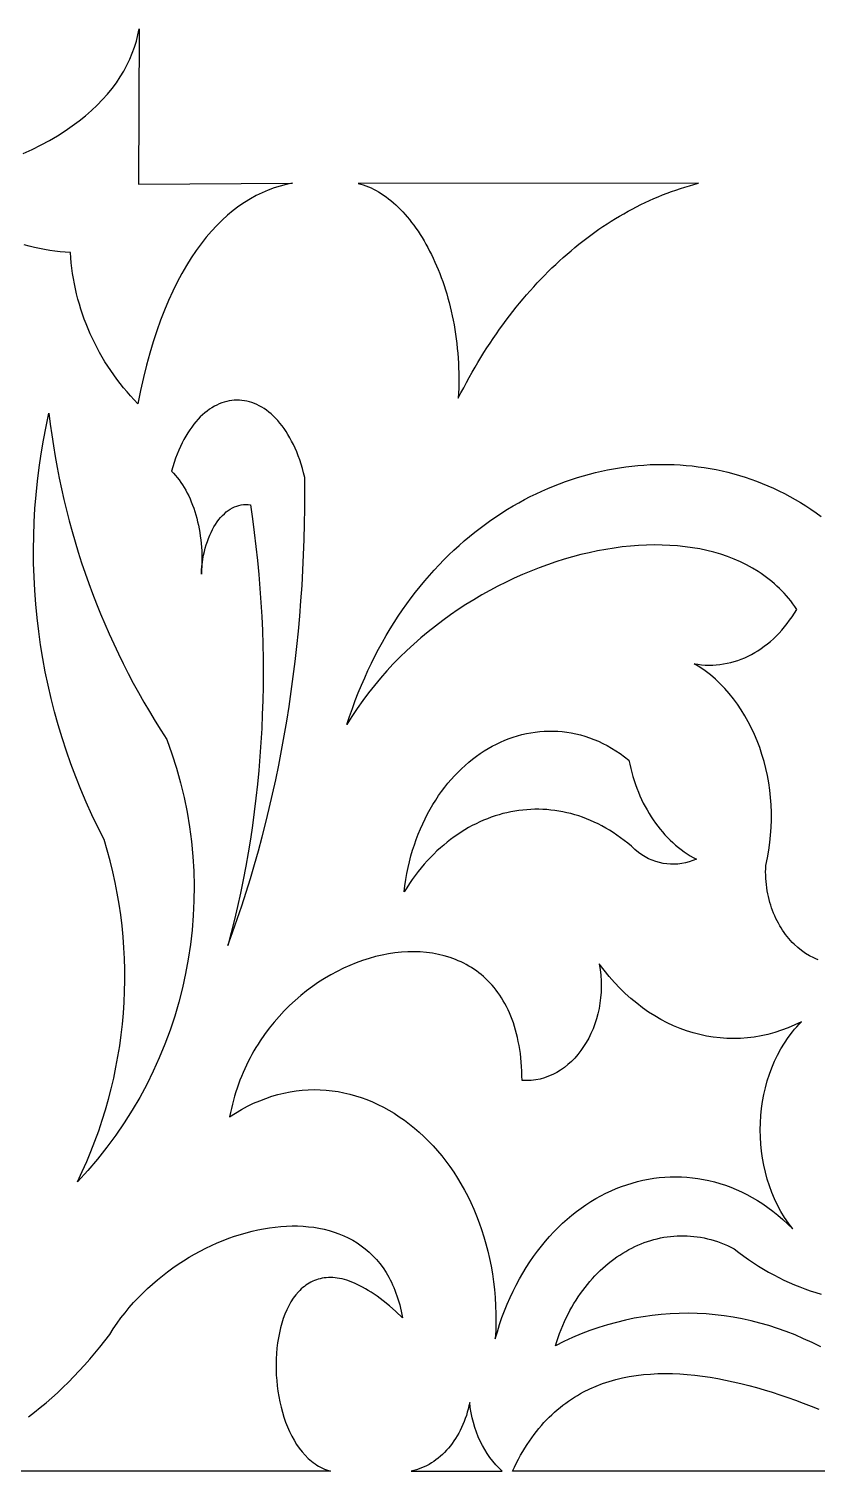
# Model space of a CAD drawing. Extents: x 599 to 929, y 27 to 457.
# Drawn here: x 694.5 to 731.7, y 67.5 to 135.5 of the extents above; entities that cross this region are included whole.
import ezdxf

# ---------------------------------------------------------------- set-up
doc = ezdxf.new("R2010")
doc.units = 0
doc.layers.add('LAYER_1', color=18, linetype='CONTINUOUS')

msp = doc.modelspace()

# ---------------------------------------------------------------- linework, layer by layer
at = {"layer": 'LAYER_1'}
for points in [[(694.204, 129.623), (694.639, 129.824), (695.055, 130.032), (695.452, 130.247), (695.83, 130.468), (696.189, 130.695), (696.529, 130.928), (696.851, 131.166), (697.154, 131.409), (697.44, 131.658), (697.708, 131.911), (697.958, 132.169), (698.191, 132.431), (698.407, 132.697), (698.606, 132.966), (698.789, 133.239), (698.955, 133.515), (699.105, 133.793), (699.239, 134.075), (699.357, 134.358), (699.46, 134.644), (699.548, 134.931), (699.62, 135.22), (699.678, 135.509), (699.644, 128.187), (706.907, 128.222), (706.619, 128.163), (706.333, 128.09), (706.048, 128.002), (705.765, 127.898), (705.483, 127.779), (705.204, 127.644), (704.928, 127.492), (704.654, 127.325), (704.384, 127.141), (704.117, 126.94), (703.853, 126.722), (703.593, 126.487), (703.338, 126.235), (703.086, 125.965), (702.84, 125.677), (702.598, 125.371), (702.362, 125.046), (702.131, 124.703), (701.906, 124.342), (701.687, 123.961), (701.474, 123.561), (701.268, 123.141), (701.069, 122.702), (700.876, 122.243), (700.691, 121.764), (700.514, 121.264), (700.345, 120.744), (700.183, 120.203), (700.031, 119.641), (699.887, 119.058), (699.752, 118.453), (699.626, 117.827), (699.449, 118.01), (699.277, 118.197), (699.109, 118.388), (698.946, 118.581), (698.788, 118.778), (698.634, 118.978), (698.486, 119.181), (698.342, 119.387), (698.203, 119.596), (698.07, 119.808), (697.941, 120.022), (697.817, 120.239), (697.698, 120.458), (697.584, 120.68), (697.475, 120.903), (697.372, 121.129), (697.273, 121.357), (697.18, 121.587), (697.092, 121.819), (697.009, 122.053), (696.932, 122.288), (696.86, 122.525), (696.793, 122.763), (696.732, 123.003), (696.676, 123.244), (696.626, 123.486), (696.581, 123.729), (696.542, 123.973), (696.508, 124.218), (696.48, 124.464), (696.458, 124.711), (696.441, 124.958), (696.196, 124.975), (695.951, 124.997), (695.707, 125.026), (695.464, 125.059), (695.222, 125.099), (694.981, 125.144), (694.741, 125.195), (694.502, 125.251), (694.264, 125.313)], [(731.697, 91.593), (731.595, 91.634), (731.494, 91.679), (731.296, 91.781), (731.102, 91.897), (730.915, 92.028), (730.735, 92.173), (730.561, 92.332), (730.478, 92.416), (730.396, 92.504), (730.316, 92.595), (730.239, 92.689), (730.163, 92.786), (730.09, 92.886), (730.02, 92.989), (729.952, 93.095), (729.886, 93.204), (729.823, 93.316), (729.763, 93.43), (729.706, 93.547), (729.651, 93.667), (729.599, 93.789), (729.551, 93.914), (729.505, 94.041), (729.463, 94.17), (729.423, 94.302), (729.387, 94.437), (729.355, 94.573), (729.326, 94.712), (729.3, 94.853), (729.278, 94.996), (729.259, 95.14), (729.245, 95.287), (729.234, 95.436), (729.227, 95.587), (729.224, 95.739), (729.225, 95.893), (729.23, 96.049), (729.308, 96.405), (729.372, 96.763), (729.422, 97.121), (729.459, 97.479), (729.484, 97.836), (729.495, 98.193), (729.494, 98.548), (729.48, 98.902), (729.454, 99.253), (729.416, 99.601), (729.366, 99.946), (729.304, 100.287), (729.231, 100.624), (729.146, 100.956), (729.05, 101.283), (728.942, 101.603), (728.824, 101.918), (728.695, 102.226), (728.556, 102.527), (728.406, 102.82), (728.245, 103.105), (728.075, 103.381), (727.895, 103.649), (727.705, 103.906), (727.506, 104.153), (727.297, 104.39), (727.079, 104.616), (726.852, 104.83), (726.616, 105.032), (726.371, 105.221), (726.118, 105.398), (725.856, 105.561), (726.031, 105.533), (726.205, 105.513), (726.379, 105.5), (726.552, 105.495), (726.725, 105.497), (726.897, 105.507), (727.069, 105.524), (727.239, 105.549), (727.408, 105.58), (727.576, 105.619), (727.743, 105.665), (727.908, 105.717), (728.072, 105.777), (728.234, 105.844), (728.394, 105.917), (728.551, 105.997), (728.707, 106.083), (728.86, 106.176), (729.011, 106.276), (729.159, 106.382), (729.305, 106.494), (729.448, 106.613), (729.587, 106.737), (729.724, 106.868), (729.857, 107.005), (729.987, 107.148), (730.114, 107.297), (730.236, 107.451), (730.355, 107.611), (730.47, 107.778), (730.581, 107.949), (730.688, 108.126), (730.596, 108.261), (730.501, 108.393), (730.404, 108.521), (730.303, 108.647), (730.199, 108.769), (730.093, 108.888), (729.983, 109.004), (729.871, 109.116), (729.756, 109.226), (729.638, 109.332), (729.518, 109.436), (729.395, 109.536), (729.27, 109.633), (729.141, 109.727), (729.011, 109.818), (728.878, 109.906), (728.605, 110.072), (728.322, 110.227), (728.031, 110.369), (727.731, 110.499), (727.424, 110.618), (727.108, 110.724), (726.785, 110.819), (726.455, 110.902), (726.118, 110.974), (725.775, 111.034), (725.426, 111.082), (725.072, 111.119), (724.712, 111.145), (724.348, 111.16), (723.979, 111.163), (723.605, 111.155), (723.229, 111.137), (722.848, 111.107), (722.465, 111.067), (722.079, 111.016), (721.691, 110.954), (721.3, 110.882), (720.908, 110.799), (720.515, 110.706), (720.122, 110.603), (719.727, 110.489), (719.333, 110.365), (718.939, 110.231), (718.545, 110.087), (718.152, 109.933), (717.761, 109.769), (717.371, 109.595), (716.984, 109.412), (716.599, 109.218), (716.216, 109.016), (715.837, 108.804), (715.462, 108.582), (715.09, 108.351), (714.722, 108.111), (714.36, 107.862), (714.002, 107.604), (713.649, 107.336), (713.302, 107.06), (712.961, 106.775), (712.627, 106.481), (712.299, 106.179), (711.979, 105.867), (711.666, 105.548), (711.361, 105.219), (711.065, 104.883), (710.776, 104.538), (710.497, 104.185), (710.227, 103.824), (709.967, 103.455), (709.717, 103.077), (709.478, 102.692), (709.604, 103.075), (709.735, 103.452), (709.872, 103.823), (710.015, 104.188), (710.162, 104.546), (710.315, 104.899), (710.472, 105.246), (710.634, 105.587), (710.802, 105.922), (710.974, 106.251), (711.15, 106.574), (711.331, 106.891), (711.517, 107.201), (711.707, 107.506), (711.901, 107.805), (712.099, 108.098), (712.301, 108.385), (712.508, 108.665), (712.718, 108.94), (712.932, 109.208), (713.149, 109.471), (713.37, 109.727), (713.595, 109.978), (713.823, 110.222), (714.054, 110.46), (714.289, 110.693), (714.526, 110.919), (714.767, 111.139), (715.011, 111.353), (715.257, 111.56), (715.506, 111.762), (715.758, 111.958), (716.012, 112.147), (716.269, 112.331), (716.528, 112.508), (716.789, 112.679), (717.052, 112.844), (717.318, 113.003), (717.585, 113.155), (717.854, 113.302), (718.125, 113.442), (718.398, 113.577), (718.673, 113.705), (718.948, 113.827), (719.226, 113.942), (719.504, 114.052), (719.784, 114.155), (720.064, 114.252), (720.346, 114.343), (720.629, 114.428), (720.913, 114.507), (721.197, 114.579), (721.482, 114.645), (721.767, 114.705), (722.053, 114.759), (722.339, 114.807), (722.626, 114.848), (722.912, 114.883), (723.199, 114.912), (723.486, 114.934), (723.772, 114.951), (724.058, 114.961), (724.344, 114.965), (724.63, 114.962), (724.915, 114.953), (725.199, 114.938), (725.483, 114.917), (725.766, 114.89), (726.048, 114.856), (726.329, 114.816), (726.609, 114.769), (726.888, 114.716), (727.166, 114.657), (727.442, 114.592), (727.717, 114.52), (727.99, 114.442), (728.261, 114.358), (728.531, 114.267), (728.799, 114.17), (729.065, 114.067), (729.329, 113.957), (729.591, 113.841), (729.85, 113.719), (730.108, 113.59), (730.363, 113.455), (730.615, 113.314), (730.865, 113.166), (731.112, 113.012), (731.356, 112.851), (731.598, 112.684), (731.836, 112.511)], [(694.467, 70.041), (694.744, 70.255), (695.019, 70.474), (695.291, 70.701), (695.56, 70.934), (695.825, 71.174), (696.088, 71.42), (696.347, 71.673), (696.603, 71.933), (696.855, 72.198), (697.104, 72.471), (697.349, 72.749), (697.591, 73.034), (697.828, 73.325), (698.062, 73.623), (698.292, 73.926), (698.462, 74.19), (698.639, 74.448), (698.824, 74.701), (699.016, 74.947), (699.215, 75.188), (699.421, 75.422), (699.633, 75.65), (699.851, 75.871), (700.075, 76.086), (700.304, 76.295), (700.539, 76.497), (700.778, 76.692), (701.022, 76.88), (701.27, 77.061), (701.522, 77.234), (701.777, 77.401), (702.036, 77.56), (702.297, 77.712), (702.561, 77.856), (702.828, 77.992), (703.096, 78.121), (703.367, 78.242), (703.638, 78.354), (703.911, 78.459), (704.184, 78.555), (704.458, 78.643), (704.731, 78.722), (705.005, 78.793), (705.278, 78.855), (705.551, 78.909), (705.822, 78.953), (706.092, 78.988), (706.36, 79.015), (706.626, 79.032), (706.889, 79.039), (707.15, 79.038), (707.408, 79.026), (707.662, 79.005), (707.913, 78.975), (708.16, 78.934), (708.403, 78.883), (708.641, 78.822), (708.875, 78.751), (709.103, 78.67), (709.325, 78.578), (709.542, 78.475), (709.753, 78.362), (709.957, 78.239), (710.154, 78.104), (710.345, 77.958), (710.528, 77.801), (710.703, 77.633), (710.871, 77.454), (711.03, 77.263), (711.18, 77.06), (711.322, 76.846), (711.389, 76.735), (711.454, 76.621), (711.516, 76.503), (711.577, 76.383), (711.634, 76.26), (711.689, 76.133), (711.742, 76.004), (711.792, 75.871), (711.839, 75.736), (711.884, 75.598), (711.926, 75.456), (711.966, 75.311), (712.002, 75.163), (712.036, 75.012), (712.067, 74.858), (712.095, 74.701), (711.783, 74.998), (711.479, 75.267), (711.185, 75.509), (711.04, 75.62), (710.898, 75.724), (710.759, 75.823), (710.621, 75.915), (710.485, 76.001), (710.352, 76.08), (710.22, 76.154), (710.091, 76.222), (709.964, 76.283), (709.839, 76.34), (709.716, 76.39), (709.596, 76.435), (709.477, 76.474), (709.361, 76.508), (709.246, 76.537), (709.134, 76.56), (709.024, 76.579), (708.916, 76.592), (708.81, 76.6), (708.706, 76.604), (708.604, 76.602), (708.504, 76.596), (708.407, 76.586), (708.311, 76.57), (708.218, 76.551), (708.127, 76.527), (708.037, 76.499), (707.95, 76.466), (707.865, 76.43), (707.782, 76.389), (707.701, 76.345), (707.622, 76.297), (707.546, 76.245), (707.471, 76.189), (707.398, 76.13), (707.328, 76.068), (707.259, 76.002), (707.193, 75.933), (707.066, 75.785), (706.947, 75.625), (706.837, 75.454), (706.734, 75.272), (706.64, 75.08), (706.554, 74.879), (706.476, 74.67), (706.406, 74.453), (706.345, 74.228), (706.291, 73.997), (706.245, 73.761), (706.207, 73.519), (706.178, 73.274), (706.156, 73.024), (706.142, 72.772), (706.136, 72.518), (706.138, 72.262), (706.148, 72.006), (706.166, 71.749), (706.191, 71.494), (706.225, 71.239), (706.266, 70.987), (706.315, 70.738), (706.372, 70.492), (706.436, 70.25), (706.509, 70.013), (706.589, 69.782), (706.676, 69.557), (706.772, 69.34), (706.875, 69.13), (706.986, 68.928), (707.104, 68.736), (707.23, 68.553), (707.363, 68.382), (707.505, 68.221), (707.653, 68.073), (707.809, 67.937), (707.89, 67.874), (707.973, 67.815), (708.058, 67.759), (708.144, 67.707), (708.233, 67.658), (708.323, 67.613), (708.415, 67.572), (708.509, 67.535), (708.605, 67.503), (708.702, 67.474), (689.381, 67.472)], [(731.82, 73.332), (731.419, 73.534), (731.015, 73.722), (730.608, 73.897), (730.198, 74.058), (729.786, 74.205), (729.371, 74.339), (728.955, 74.458), (728.536, 74.564), (728.117, 74.656), (727.695, 74.734), (727.273, 74.799), (726.849, 74.849), (726.425, 74.886), (726, 74.909), (725.575, 74.918), (725.15, 74.914), (724.725, 74.895), (724.3, 74.863), (723.876, 74.816), (723.452, 74.756), (723.03, 74.682), (722.609, 74.594), (722.189, 74.492), (721.77, 74.376), (721.354, 74.247), (720.939, 74.103), (720.527, 73.945), (720.117, 73.774), (719.71, 73.588), (719.306, 73.389), (719.369, 73.586), (719.436, 73.781), (719.506, 73.972), (719.58, 74.16), (719.657, 74.344), (719.737, 74.525), (719.821, 74.703), (719.907, 74.877), (719.997, 75.048), (720.09, 75.215), (720.186, 75.378), (720.285, 75.538), (720.386, 75.695), (720.491, 75.847), (720.598, 75.996), (720.708, 76.141), (720.82, 76.282), (720.935, 76.42), (721.052, 76.553), (721.172, 76.683), (721.294, 76.809), (721.418, 76.931), (721.544, 77.048), (721.673, 77.162), (721.803, 77.272), (721.935, 77.377), (722.07, 77.479), (722.206, 77.576), (722.343, 77.668), (722.483, 77.757), (722.624, 77.841), (722.767, 77.921), (722.911, 77.997), (723.056, 78.068), (723.203, 78.134), (723.351, 78.197), (723.501, 78.254), (723.651, 78.307), (723.803, 78.356), (723.956, 78.399), (724.109, 78.439), (724.263, 78.473), (724.419, 78.503), (724.574, 78.527), (724.731, 78.547), (724.888, 78.562), (725.046, 78.573), (725.204, 78.578), (725.363, 78.578), (725.521, 78.574), (725.68, 78.564), (725.84, 78.549), (725.999, 78.529), (726.159, 78.504), (726.318, 78.473), (726.477, 78.438), (726.637, 78.397), (726.796, 78.351), (726.954, 78.299), (727.112, 78.242), (727.27, 78.18), (727.428, 78.112), (727.585, 78.039), (727.741, 77.96), (727.966, 77.785), (728.193, 77.616), (728.422, 77.453), (728.654, 77.296), (728.888, 77.146), (729.124, 77.001), (729.362, 76.863), (729.602, 76.731), (729.844, 76.605), (730.087, 76.486), (730.333, 76.373), (730.58, 76.266), (730.828, 76.165), (731.078, 76.071), (731.33, 75.984), (731.582, 75.903), (731.836, 75.828)], [(737.815, 67.475), (717.285, 67.475), (717.377, 67.668), (717.471, 67.857), (717.567, 68.041), (717.666, 68.22), (717.767, 68.394), (717.87, 68.564), (717.975, 68.729), (718.082, 68.89), (718.192, 69.046), (718.303, 69.197), (718.417, 69.344), (718.533, 69.487), (718.65, 69.625), (718.77, 69.76), (718.891, 69.889), (719.015, 70.015), (719.14, 70.136), (719.267, 70.254), (719.396, 70.367), (719.527, 70.476), (719.659, 70.581), (719.794, 70.682), (719.929, 70.779), (720.067, 70.873), (720.206, 70.962), (720.347, 71.048), (720.49, 71.13), (720.633, 71.208), (720.926, 71.353), (721.224, 71.484), (721.528, 71.601), (721.837, 71.704), (722.152, 71.794), (722.471, 71.871), (722.795, 71.935), (723.124, 71.987), (723.456, 72.027), (723.793, 72.055), (724.133, 72.071), (724.477, 72.077), (724.825, 72.072), (725.175, 72.057), (725.528, 72.032), (725.883, 71.997), (726.241, 71.953), (726.601, 71.9), (726.963, 71.838), (727.326, 71.768), (727.691, 71.69), (728.057, 71.604), (728.424, 71.511), (728.791, 71.411), (729.159, 71.304), (729.527, 71.191), (729.896, 71.073), (730.263, 70.948), (730.631, 70.819), (730.997, 70.684), (731.363, 70.545), (731.728, 70.401)]]:
    msp.add_lwpolyline(points, dxfattribs=at)
for points in [[(714.728, 118.085), (714.855, 118.334), (714.984, 118.581), (715.114, 118.826), (715.247, 119.068), (715.381, 119.307), (715.518, 119.544), (715.657, 119.778), (715.797, 120.009), (715.939, 120.238), (716.083, 120.464), (716.229, 120.688), (716.377, 120.909), (716.527, 121.127), (716.678, 121.342), (716.831, 121.554), (716.986, 121.764), (717.143, 121.971), (717.301, 122.175), (717.461, 122.376), (717.622, 122.575), (717.786, 122.77), (717.95, 122.963), (718.117, 123.153), (718.285, 123.339), (718.454, 123.523), (718.625, 123.704), (718.798, 123.882), (718.972, 124.057), (719.148, 124.229), (719.325, 124.398), (719.503, 124.564), (719.683, 124.727), (719.864, 124.887), (720.046, 125.043), (720.23, 125.197), (720.416, 125.347), (720.602, 125.495), (720.79, 125.639), (720.979, 125.78), (721.169, 125.918), (721.361, 126.052), (721.553, 126.184), (721.747, 126.312), (721.942, 126.437), (722.138, 126.558), (722.335, 126.676), (722.534, 126.791), (722.733, 126.903), (722.934, 127.011), (723.135, 127.116), (723.338, 127.218), (723.541, 127.316), (723.745, 127.411), (723.951, 127.502), (724.157, 127.59), (724.364, 127.674), (724.572, 127.755), (724.781, 127.832), (724.991, 127.906), (725.202, 127.977), (725.413, 128.043), (725.625, 128.107), (725.838, 128.166), (726.052, 128.222), (710.006, 128.221), (710.128, 128.189), (710.251, 128.152), (710.373, 128.109), (710.494, 128.062), (710.615, 128.008), (710.735, 127.95), (710.854, 127.887), (710.973, 127.819), (711.091, 127.746), (711.209, 127.668), (711.325, 127.585), (711.44, 127.497), (711.555, 127.405), (711.668, 127.308), (711.781, 127.207), (711.892, 127.101), (712.002, 126.991), (712.11, 126.877), (712.217, 126.758), (712.323, 126.635), (712.428, 126.508), (712.531, 126.377), (712.632, 126.242), (712.732, 126.103), (712.83, 125.96), (712.926, 125.813), (713.02, 125.662), (713.113, 125.508), (713.204, 125.351), (713.292, 125.189), (713.379, 125.025), (713.464, 124.857), (713.546, 124.685), (713.626, 124.511), (713.704, 124.333), (713.78, 124.152), (713.853, 123.968), (713.924, 123.781), (713.993, 123.591), (714.059, 123.398), (714.122, 123.202), (714.183, 123.004), (714.241, 122.803), (714.296, 122.599), (714.348, 122.393), (714.397, 122.184), (714.444, 121.973), (714.487, 121.76), (714.528, 121.544), (714.565, 121.327), (714.599, 121.107), (714.63, 120.885), (714.658, 120.661), (714.682, 120.435), (714.703, 120.207), (714.72, 119.978), (714.734, 119.746), (714.745, 119.513), (714.751, 119.279), (714.754, 119.043), (714.753, 118.805), (714.749, 118.566), (714.741, 118.326)], [(702.613, 109.79), (702.624, 109.976), (702.64, 110.158), (702.662, 110.337), (702.689, 110.512), (702.721, 110.684), (702.758, 110.851), (702.799, 111.014), (702.845, 111.172), (702.896, 111.326), (702.951, 111.474), (703.009, 111.618), (703.072, 111.756), (703.139, 111.888), (703.209, 112.015), (703.283, 112.135), (703.36, 112.25), (703.44, 112.357), (703.523, 112.458), (703.61, 112.552), (703.699, 112.639), (703.79, 112.719), (703.884, 112.791), (703.98, 112.856), (704.079, 112.912), (704.179, 112.96), (704.281, 113), (704.385, 113.031), (704.49, 113.053), (704.597, 113.066), (704.705, 113.07), (704.814, 113.065), (704.924, 113.049), (705.02, 112.399), (705.109, 111.746), (705.189, 111.091), (705.26, 110.434), (705.323, 109.776), (705.377, 109.117), (705.423, 108.456), (705.461, 107.795), (705.49, 107.133), (705.511, 106.47), (705.523, 105.808), (705.527, 105.145), (705.523, 104.483), (705.51, 103.821), (705.489, 103.16), (705.459, 102.5), (705.421, 101.842), (705.375, 101.184), (705.321, 100.529), (705.258, 99.875), (705.187, 99.223), (705.108, 98.574), (705.02, 97.928), (704.924, 97.284), (704.82, 96.643), (704.708, 96.006), (704.588, 95.372), (704.459, 94.742), (704.322, 94.116), (704.177, 93.494), (704.024, 92.876), (703.862, 92.263), (704.09, 92.885), (704.31, 93.512), (704.524, 94.146), (704.73, 94.786), (704.929, 95.431), (705.121, 96.082), (705.306, 96.738), (705.483, 97.399), (705.653, 98.065), (705.816, 98.735), (705.972, 99.411), (706.12, 100.091), (706.261, 100.775), (706.394, 101.463), (706.52, 102.155), (706.638, 102.851), (706.749, 103.55), (706.852, 104.252), (706.948, 104.958), (707.036, 105.667), (707.117, 106.379), (707.19, 107.093), (707.255, 107.81), (707.312, 108.529), (707.362, 109.25), (707.404, 109.973), (707.438, 110.698), (707.464, 111.425), (707.483, 112.153), (707.493, 112.882), (707.496, 113.613), (707.491, 114.344), (707.437, 114.562), (707.378, 114.773), (707.316, 114.978), (707.251, 115.176), (707.181, 115.367), (707.109, 115.552), (707.033, 115.73), (706.953, 115.901), (706.871, 116.066), (706.785, 116.224), (706.697, 116.375), (706.606, 116.519), (706.513, 116.657), (706.417, 116.788), (706.318, 116.912), (706.217, 117.03), (706.115, 117.141), (706.01, 117.245), (705.903, 117.342), (705.795, 117.433), (705.685, 117.516), (705.574, 117.593), (705.461, 117.664), (705.347, 117.727), (705.232, 117.784), (705.116, 117.834), (704.999, 117.877), (704.881, 117.913), (704.763, 117.942), (704.644, 117.965), (704.525, 117.981), (704.406, 117.99), (704.286, 117.992), (704.167, 117.987), (704.047, 117.976), (703.928, 117.957), (703.81, 117.932), (703.691, 117.9), (703.574, 117.861), (703.457, 117.815), (703.341, 117.762), (703.226, 117.703), (703.113, 117.636), (703, 117.563), (702.889, 117.482), (702.779, 117.395), (702.672, 117.301), (702.565, 117.2), (702.461, 117.092), (702.359, 116.977), (702.259, 116.855), (702.161, 116.726), (702.065, 116.591), (701.972, 116.448), (701.882, 116.298), (701.794, 116.141), (701.709, 115.978), (701.627, 115.807), (701.549, 115.63), (701.473, 115.445), (701.401, 115.253), (701.333, 115.055), (701.268, 114.849), (701.207, 114.637), (701.3, 114.543), (701.391, 114.444), (701.48, 114.339), (701.565, 114.23), (701.648, 114.115), (701.727, 113.996), (701.804, 113.873), (701.878, 113.744), (701.948, 113.612), (702.016, 113.476), (702.08, 113.335), (702.141, 113.191), (702.199, 113.044), (702.254, 112.893), (702.305, 112.739), (702.353, 112.581), (702.397, 112.421), (702.438, 112.259), (702.475, 112.093), (702.509, 111.925), (702.539, 111.756), (702.565, 111.584), (702.587, 111.41), (702.606, 111.234), (702.621, 111.057), (702.632, 110.879), (702.639, 110.699), (702.642, 110.519), (702.641, 110.338), (702.636, 110.156), (702.627, 109.973)], [(696.772, 81.127), (696.995, 81.6), (697.208, 82.077), (697.408, 82.558), (697.596, 83.042), (697.773, 83.531), (697.938, 84.022), (698.091, 84.517), (698.233, 85.015), (698.362, 85.515), (698.48, 86.018), (698.586, 86.523), (698.68, 87.03), (698.762, 87.538), (698.832, 88.049), (698.89, 88.561), (698.936, 89.074), (698.97, 89.588), (698.992, 90.102), (699.002, 90.618), (699, 91.133), (698.986, 91.649), (698.96, 92.164), (698.922, 92.679), (698.872, 93.194), (698.81, 93.708), (698.735, 94.221), (698.649, 94.732), (698.55, 95.242), (698.439, 95.751), (698.316, 96.257), (698.18, 96.762), (698.033, 97.264), (697.737, 97.846), (697.455, 98.433), (697.187, 99.026), (696.932, 99.623), (696.691, 100.225), (696.464, 100.831), (696.25, 101.442), (696.049, 102.057), (695.863, 102.675), (695.69, 103.297), (695.531, 103.922), (695.386, 104.55), (695.254, 105.181), (695.137, 105.814), (695.033, 106.45), (694.943, 107.088), (694.868, 107.728), (694.806, 108.369), (694.758, 109.012), (694.724, 109.655), (694.705, 110.3), (694.699, 110.945), (694.708, 111.591), (694.731, 112.237), (694.768, 112.883), (694.819, 113.528), (694.884, 114.173), (694.964, 114.818), (695.058, 115.461), (695.167, 116.103), (695.29, 116.744), (695.427, 117.382), (695.489, 116.867), (695.558, 116.353), (695.635, 115.841), (695.719, 115.33), (695.811, 114.821), (695.91, 114.313), (696.017, 113.808), (696.131, 113.304), (696.252, 112.802), (696.38, 112.303), (696.516, 111.805), (696.659, 111.309), (696.809, 110.816), (696.966, 110.326), (697.131, 109.837), (697.302, 109.351), (697.481, 108.868), (697.666, 108.388), (697.859, 107.91), (698.059, 107.435), (698.265, 106.963), (698.479, 106.494), (698.699, 106.028), (698.926, 105.565), (699.161, 105.105), (699.401, 104.649), (699.649, 104.196), (699.904, 103.747), (700.165, 103.301), (700.433, 102.858), (700.707, 102.42), (700.989, 101.985), (701.229, 101.308), (701.444, 100.627), (701.635, 99.941), (701.8, 99.252), (701.94, 98.56), (702.055, 97.866), (702.146, 97.17), (702.212, 96.473), (702.253, 95.776), (702.271, 95.079), (702.264, 94.383), (702.233, 93.689), (702.178, 92.997), (702.1, 92.308), (701.998, 91.623), (701.872, 90.941), (701.723, 90.265), (701.551, 89.594), (701.356, 88.929), (701.138, 88.27), (700.896, 87.619), (700.632, 86.976), (700.346, 86.342), (700.037, 85.717), (699.706, 85.102), (699.352, 84.497), (698.976, 83.904), (698.579, 83.322), (698.16, 82.753), (697.718, 82.197), (697.256, 81.655)], [(725.958, 96.341), (725.787, 96.271), (725.615, 96.213), (725.441, 96.168), (725.266, 96.134), (725.09, 96.112), (724.914, 96.103), (724.738, 96.105), (724.563, 96.118), (724.388, 96.144), (724.215, 96.181), (724.043, 96.23), (723.873, 96.291), (723.705, 96.363), (723.54, 96.447), (723.379, 96.542), (723.22, 96.649), (723.057, 96.802), (722.892, 96.949), (722.724, 97.09), (722.555, 97.225), (722.384, 97.354), (722.212, 97.477), (722.037, 97.594), (721.861, 97.705), (721.684, 97.81), (721.505, 97.909), (721.325, 98.002), (721.144, 98.089), (720.961, 98.171), (720.778, 98.246), (720.594, 98.315), (720.408, 98.379), (720.222, 98.436), (720.035, 98.488), (719.848, 98.534), (719.66, 98.574), (719.472, 98.609), (719.283, 98.637), (719.094, 98.66), (718.905, 98.677), (718.716, 98.688), (718.527, 98.694), (718.337, 98.694), (718.148, 98.688), (717.96, 98.676), (717.771, 98.659), (717.583, 98.636), (717.396, 98.607), (717.209, 98.573), (717.022, 98.533), (716.837, 98.488), (716.652, 98.436), (716.469, 98.38), (716.286, 98.318), (716.104, 98.25), (715.924, 98.177), (715.745, 98.098), (715.567, 98.013), (715.39, 97.924), (715.216, 97.828), (715.042, 97.728), (714.871, 97.621), (714.701, 97.51), (714.533, 97.393), (714.368, 97.27), (714.204, 97.142), (714.042, 97.009), (713.883, 96.871), (713.725, 96.727), (713.571, 96.577), (713.418, 96.423), (713.268, 96.263), (713.121, 96.098), (712.977, 95.927), (712.835, 95.752), (712.697, 95.571), (712.561, 95.384), (712.428, 95.193), (712.299, 94.996), (712.173, 94.795), (712.21, 95.089), (712.254, 95.379), (712.305, 95.665), (712.363, 95.946), (712.427, 96.222), (712.498, 96.493), (712.575, 96.759), (712.658, 97.02), (712.748, 97.276), (712.843, 97.527), (712.944, 97.773), (713.05, 98.013), (713.163, 98.248), (713.28, 98.477), (713.403, 98.701), (713.53, 98.918), (713.663, 99.131), (713.8, 99.337), (713.942, 99.537), (714.088, 99.731), (714.239, 99.919), (714.394, 100.101), (714.553, 100.277), (714.716, 100.446), (714.882, 100.609), (715.052, 100.765), (715.226, 100.915), (715.403, 101.057), (715.583, 101.193), (715.766, 101.323), (715.952, 101.445), (716.141, 101.56), (716.332, 101.668), (716.526, 101.769), (716.722, 101.862), (716.92, 101.948), (717.121, 102.027), (717.323, 102.098), (717.527, 102.162), (717.733, 102.217), (717.94, 102.265), (718.148, 102.305), (718.358, 102.337), (718.568, 102.361), (718.78, 102.377), (718.992, 102.385), (719.204, 102.384), (719.418, 102.375), (719.631, 102.357), (719.845, 102.331), (720.059, 102.296), (720.272, 102.253), (720.486, 102.2), (720.699, 102.139), (720.911, 102.069), (721.123, 101.989), (721.334, 101.901), (721.543, 101.803), (721.752, 101.696), (721.96, 101.58), (722.166, 101.454), (722.37, 101.318), (722.573, 101.173), (722.774, 101.018), (722.815, 100.821), (722.86, 100.626), (722.909, 100.433), (722.963, 100.243), (723.021, 100.055), (723.083, 99.871), (723.149, 99.689), (723.22, 99.509), (723.294, 99.333), (723.373, 99.16), (723.455, 98.99), (723.541, 98.824), (723.631, 98.661), (723.724, 98.501), (723.821, 98.345), (723.922, 98.193), (724.026, 98.044), (724.134, 97.9), (724.244, 97.759), (724.359, 97.623), (724.476, 97.49), (724.596, 97.362), (724.72, 97.239), (724.846, 97.12), (724.976, 97.005), (725.108, 96.895), (725.243, 96.79), (725.381, 96.69), (725.521, 96.595), (725.664, 96.505), (725.81, 96.42)], [(703.948, 84.186), (704.229, 84.367), (704.511, 84.534), (704.794, 84.686), (705.079, 84.824), (705.364, 84.948), (705.65, 85.059), (705.937, 85.156), (706.224, 85.239), (706.51, 85.31), (706.797, 85.367), (707.083, 85.411), (707.369, 85.443), (707.654, 85.462), (707.938, 85.468), (708.221, 85.463), (708.503, 85.445), (708.783, 85.415), (709.061, 85.374), (709.337, 85.321), (709.612, 85.257), (709.883, 85.181), (710.152, 85.095), (710.419, 84.997), (710.682, 84.889), (710.943, 84.77), (711.2, 84.641), (711.453, 84.502), (711.703, 84.352), (711.948, 84.193), (712.19, 84.024), (712.427, 83.846), (712.659, 83.658), (712.887, 83.461), (713.109, 83.255), (713.327, 83.04), (713.539, 82.816), (713.746, 82.584), (713.946, 82.343), (714.141, 82.094), (714.33, 81.838), (714.512, 81.573), (714.687, 81.301), (714.856, 81.021), (715.018, 80.734), (715.172, 80.44), (715.32, 80.138), (715.459, 79.83), (715.591, 79.515), (715.715, 79.194), (715.83, 78.866), (715.937, 78.532), (716.036, 78.192), (716.126, 77.847), (716.206, 77.496), (716.278, 77.139), (716.34, 76.777), (716.392, 76.409), (716.435, 76.037), (716.467, 75.66), (716.49, 75.278), (716.502, 74.892), (716.503, 74.501), (716.493, 74.107), (716.473, 73.708), (716.571, 74.051), (716.677, 74.387), (716.79, 74.716), (716.91, 75.038), (717.037, 75.353), (717.171, 75.66), (717.311, 75.96), (717.457, 76.253), (717.61, 76.538), (717.769, 76.816), (717.933, 77.086), (718.103, 77.349), (718.279, 77.604), (718.46, 77.851), (718.646, 78.09), (718.837, 78.321), (719.032, 78.545), (719.233, 78.76), (719.438, 78.967), (719.647, 79.167), (719.86, 79.358), (720.077, 79.54), (720.298, 79.715), (720.523, 79.881), (720.751, 80.038), (720.982, 80.187), (721.217, 80.328), (721.454, 80.459), (721.694, 80.582), (721.937, 80.697), (722.182, 80.802), (722.429, 80.899), (722.679, 80.986), (722.93, 81.065), (723.183, 81.134), (723.437, 81.194), (723.693, 81.246), (723.95, 81.287), (724.209, 81.32), (724.468, 81.343), (724.727, 81.356), (724.988, 81.36), (725.248, 81.355), (725.509, 81.34), (725.77, 81.315), (726.03, 81.28), (726.291, 81.235), (726.551, 81.181), (726.81, 81.116), (727.068, 81.042), (727.325, 80.957), (727.581, 80.862), (727.836, 80.757), (728.089, 80.642), (728.341, 80.516), (728.591, 80.38), (728.838, 80.233), (729.084, 80.076), (729.327, 79.908), (729.567, 79.73), (729.805, 79.54), (730.04, 79.34), (730.272, 79.129), (730.5, 78.908), (730.399, 79.038), (730.301, 79.171), (730.116, 79.444), (729.945, 79.727), (729.787, 80.018), (729.644, 80.316), (729.514, 80.622), (729.399, 80.934), (729.297, 81.252), (729.209, 81.574), (729.134, 81.901), (729.074, 82.231), (729.027, 82.564), (728.993, 82.899), (728.973, 83.235), (728.967, 83.572), (728.975, 83.908), (728.996, 84.244), (729.03, 84.577), (729.078, 84.909), (729.139, 85.237), (729.214, 85.562), (729.302, 85.882), (729.404, 86.197), (729.518, 86.505), (729.646, 86.808), (729.788, 87.102), (729.942, 87.389), (730.11, 87.666), (730.291, 87.934), (730.485, 88.192), (730.587, 88.317), (730.692, 88.439), (730.801, 88.558), (730.912, 88.673), (730.6, 88.522), (730.285, 88.387), (729.968, 88.268), (729.649, 88.165), (729.329, 88.078), (729.008, 88.007), (728.686, 87.952), (728.363, 87.913), (728.04, 87.889), (727.718, 87.88), (727.396, 87.887), (727.075, 87.909), (726.756, 87.946), (726.437, 87.998), (726.121, 88.066), (725.808, 88.148), (725.496, 88.245), (725.188, 88.356), (724.883, 88.483), (724.582, 88.623), (724.285, 88.778), (723.992, 88.948), (723.704, 89.131), (723.42, 89.329), (723.143, 89.541), (722.87, 89.766), (722.604, 90.006), (722.345, 90.259), (722.092, 90.526), (721.846, 90.806), (721.607, 91.099), (721.377, 91.406), (721.42, 91.133), (721.45, 90.862), (721.467, 90.592), (721.471, 90.325), (721.463, 90.061), (721.442, 89.801), (721.41, 89.544), (721.366, 89.292), (721.311, 89.045), (721.245, 88.803), (721.168, 88.568), (721.082, 88.339), (720.985, 88.116), (720.88, 87.902), (720.765, 87.695), (720.641, 87.497), (720.508, 87.308), (720.368, 87.129), (720.22, 86.959), (720.064, 86.801), (719.901, 86.653), (719.732, 86.517), (719.555, 86.392), (719.373, 86.281), (719.185, 86.182), (718.991, 86.097), (718.793, 86.026), (718.589, 85.97), (718.381, 85.929), (718.169, 85.903), (718.061, 85.896), (717.953, 85.893), (717.844, 85.895), (717.734, 85.9), (717.731, 86.123), (717.725, 86.342), (717.714, 86.555), (717.699, 86.765), (717.679, 86.97), (717.656, 87.17), (717.628, 87.367), (717.596, 87.558), (717.561, 87.746), (717.521, 87.929), (717.478, 88.108), (717.431, 88.282), (717.38, 88.452), (717.326, 88.618), (717.268, 88.78), (717.207, 88.937), (717.142, 89.091), (717.074, 89.24), (717.003, 89.384), (716.928, 89.525), (716.85, 89.662), (716.769, 89.794), (716.685, 89.922), (716.598, 90.047), (716.509, 90.167), (716.416, 90.283), (716.321, 90.395), (716.223, 90.503), (716.122, 90.607), (716.019, 90.707), (715.913, 90.804), (715.804, 90.896), (715.694, 90.984), (715.581, 91.069), (715.466, 91.149), (715.348, 91.226), (715.229, 91.299), (715.107, 91.367), (714.984, 91.433), (714.858, 91.494), (714.731, 91.552), (714.602, 91.605), (714.471, 91.656), (714.339, 91.702), (714.069, 91.784), (713.793, 91.851), (713.513, 91.903), (713.227, 91.941), (712.937, 91.965), (712.643, 91.975), (712.346, 91.971), (712.046, 91.953), (711.744, 91.921), (711.44, 91.876), (711.136, 91.818), (710.83, 91.747), (710.524, 91.662), (710.219, 91.564), (709.915, 91.454), (709.612, 91.331), (709.311, 91.196), (709.013, 91.048), (708.717, 90.888), (708.425, 90.716), (708.137, 90.533), (707.854, 90.337), (707.576, 90.13), (707.303, 89.911), (707.037, 89.682), (706.777, 89.44), (706.524, 89.188), (706.279, 88.926), (706.042, 88.652), (705.814, 88.368), (705.595, 88.073), (705.386, 87.768), (705.285, 87.612), (705.187, 87.453), (705.092, 87.292), (704.999, 87.128), (704.91, 86.962), (704.823, 86.793), (704.739, 86.622), (704.658, 86.449), (704.58, 86.273), (704.506, 86.095), (704.434, 85.914), (704.366, 85.731), (704.302, 85.546), (704.24, 85.358), (704.182, 85.169), (704.128, 84.977), (704.078, 84.782), (704.031, 84.586), (703.987, 84.387)], [(712.511, 67.473), (716.798, 67.474), (716.643, 67.622), (716.496, 67.778), (716.356, 67.944), (716.223, 68.118), (716.098, 68.3), (715.98, 68.489), (715.87, 68.686), (715.768, 68.889), (715.674, 69.099), (715.589, 69.315), (715.513, 69.536), (715.445, 69.762), (715.386, 69.994), (715.337, 70.229), (715.297, 70.468), (715.267, 70.711), (715.234, 70.554), (715.197, 70.399), (715.155, 70.247), (715.109, 70.098), (715.06, 69.952), (715.006, 69.808), (714.948, 69.668), (714.887, 69.531), (714.821, 69.397), (714.753, 69.267), (714.68, 69.14), (714.604, 69.017), (714.525, 68.898), (714.443, 68.782), (714.357, 68.67), (714.269, 68.563), (714.177, 68.459), (714.082, 68.36), (713.985, 68.265), (713.885, 68.174), (713.783, 68.088), (713.678, 68.007), (713.57, 67.931), (713.461, 67.859), (713.349, 67.792), (713.235, 67.731), (713.119, 67.674), (713.001, 67.623), (712.881, 67.577), (712.759, 67.537), (712.636, 67.502)]]:
    msp.add_lwpolyline(points, close=True, dxfattribs=at)

doc.saveas('drawing.dxf')
